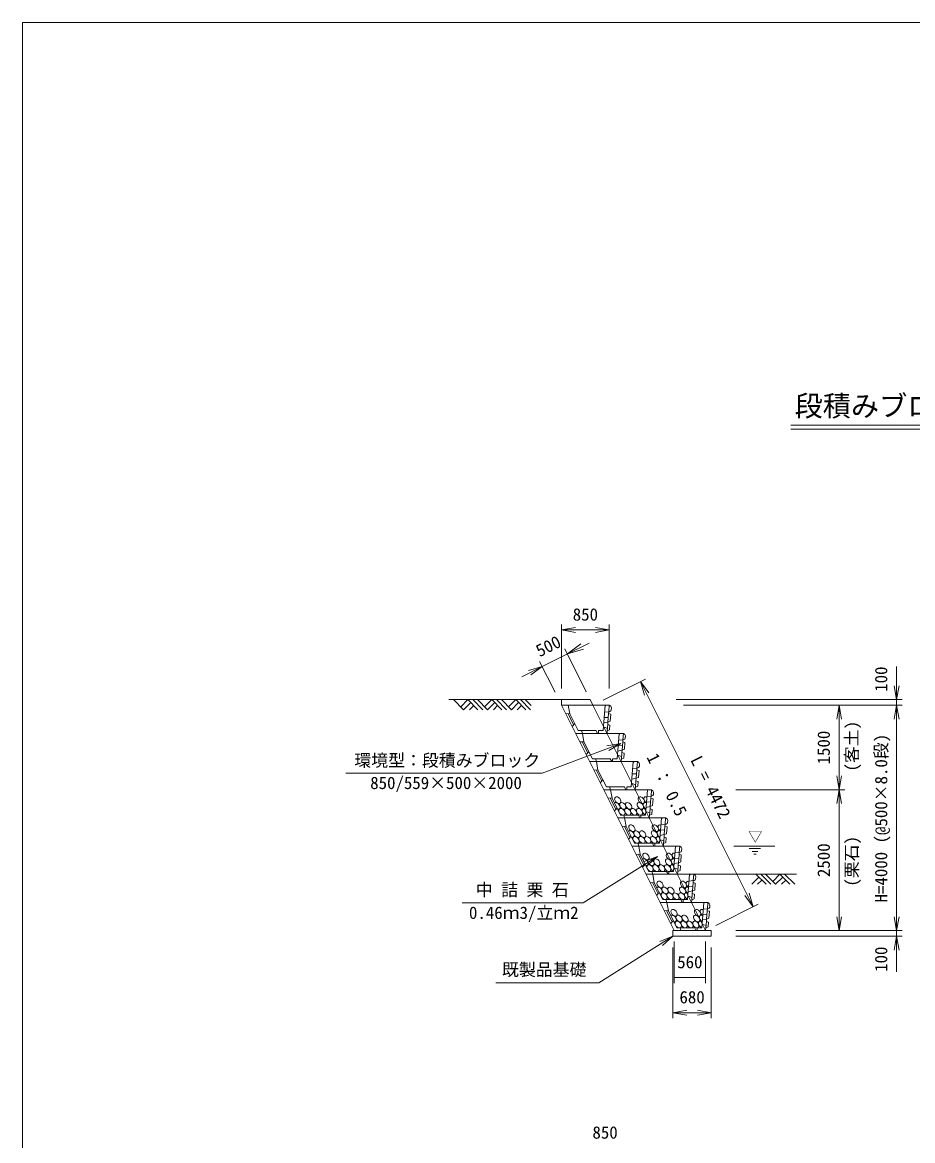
# Model space of a CAD drawing. Units: millimetres, scale not verified. Extents: x 112013 to 192013, y 25079 to 80079.
# Drawn here: x 112013 to 127820, y 60224 to 80079 of the extents above; entities that cross this region are included whole.
import ezdxf
from ezdxf.enums import TextEntityAlignment as Align

# ---------------------------------------------------------------- set-up
doc = ezdxf.new("R2010")
doc.units = ezdxf.units.MM
doc.layers.add('0_2', color=4, linetype='Continuous', lineweight=18)
doc.styles.add('ＭＳ ゴシック-5.0-0.0', font='')
doc.styles.get('ＭＳ ゴシック-5.0-0.0').set_extended_font_data('ＭＳ ゴシック-5.0-0.0')

msp = doc.modelspace()

# ---------------------------------------------------------------- linework, layer by layer
at = {"layer": '0_2', "color": 2}
for p, q in [((112012.695, 80078.844), (192012.695, 80078.844)), ((112012.695, 25078.844), (112012.695, 80078.844)), ((119584.098, 68053.667), (121585.307, 68053.667)), ((122094.324, 68053.667), (121585.307, 68053.667)), ((121585.307, 68053.667), (121585.307, 67953.667)), ((122433.711, 67953.667), (121585.307, 67953.667)), ((123585.307, 63953.667), (121585.307, 67953.667)), ((121705.307, 67953.667), (121732.979, 67803.667)), ((122144.324, 67953.667), (122094.324, 68053.667)), ((122359.772, 67953.667), (122324.324, 67503.667)), ((122374.772, 67953.667), (122358.594, 67938.713)), ((122424.72, 67839.537), (122433.711, 67953.667)), ((121732.979, 67803.667), (121658.45, 67807.382)), ((121800.933, 67606.793), (121701.717, 67805.225)), ((121882.979, 67503.667), (121732.979, 67803.667)), ((122342.878, 67739.204), (122416.385, 67733.718)), ((122424.72, 67839.537), (122350.254, 67832.835)), ((122422.133, 67806.689), (122410.304, 67656.53)), ((122422.133, 67806.689), (122424.72, 67839.537)), ((121820.757, 67628.112), (121773.498, 67577.286)), ((122329.396, 67568.051), (122401.254, 67541.632)), ((122410.304, 67656.53), (122335.18, 67641.478)), ((122406.841, 67612.563), (122398.1, 67501.596)), ((122406.841, 67612.563), (122410.304, 67656.53)), ((122683.711, 67453.667), (121835.307, 67453.667)), ((122201.619, 67503.667), (121882.979, 67503.667)), ((121940.307, 67503.667), (121955.307, 67453.667)), ((121955.307, 67453.667), (121982.979, 67303.667)), ((122201.619, 67503.667), (122226.619, 67453.667)), ((122243.39, 67453.667), (122243.39, 67503.667)), ((122324.324, 67503.667), (122243.39, 67503.667)), ((122394.324, 67453.667), (122398.1, 67501.596)), ((122609.772, 67453.667), (122574.324, 67003.667)), ((122674.72, 67339.537), (122600.254, 67332.835)), ((122624.772, 67453.667), (122608.594, 67438.713)), ((122672.133, 67306.689), (122674.72, 67339.537)), ((122674.72, 67339.537), (122683.711, 67453.667)), ((121982.979, 67303.667), (121908.45, 67307.382)), ((122050.933, 67106.793), (121951.717, 67305.225)), ((122132.979, 67003.667), (121982.979, 67303.667)), ((122070.757, 67128.112), (122023.498, 67077.286)), ((122660.304, 67156.53), (122585.18, 67141.478)), ((122592.878, 67239.204), (122666.385, 67233.718)), ((122656.841, 67112.563), (122648.1, 67001.596)), ((122656.841, 67112.563), (122660.304, 67156.53)), ((122672.133, 67306.689), (122660.304, 67156.53)), ((122933.711, 66953.667), (122085.307, 66953.667)), ((122451.619, 67003.667), (122132.979, 67003.667)), ((122190.307, 67003.667), (122205.307, 66953.667)), ((122205.307, 66953.667), (122232.979, 66803.667)), ((122451.619, 67003.667), (122476.619, 66953.667)), ((122493.39, 66953.667), (122493.39, 67003.667)), ((122574.324, 67003.667), (122493.39, 67003.667)), ((122579.396, 67068.051), (122651.254, 67041.632)), ((122644.324, 66953.667), (122648.1, 67001.596)), ((122859.772, 66953.667), (122824.324, 66503.667)), ((122874.772, 66953.667), (122858.594, 66938.713)), ((122924.72, 66839.537), (122933.711, 66953.667)), ((122232.979, 66803.667), (122158.45, 66807.382)), ((122300.933, 66606.793), (122201.717, 66805.225)), ((122382.979, 66503.667), (122232.979, 66803.667)), ((122842.878, 66739.204), (122916.385, 66733.718)), ((122924.72, 66839.537), (122850.254, 66832.835)), ((122922.133, 66806.689), (122910.304, 66656.53)), ((122922.133, 66806.689), (122924.72, 66839.537)), ((122320.757, 66628.112), (122273.498, 66577.286)), ((122829.396, 66568.051), (122901.254, 66541.632)), ((122910.304, 66656.53), (122835.18, 66641.478)), ((122906.841, 66612.563), (122898.1, 66501.596)), ((122906.841, 66612.563), (122910.304, 66656.53)), ((123183.711, 66453.667), (122335.307, 66453.667)), ((122701.619, 66503.667), (122382.979, 66503.667)), ((122440.307, 66503.667), (122455.307, 66453.667)), ((122455.307, 66453.667), (122482.979, 66303.667)), ((122701.619, 66503.667), (122726.619, 66453.667)), ((122743.39, 66453.667), (122743.39, 66503.667)), ((122824.324, 66503.667), (122743.39, 66503.667)), ((122894.324, 66453.667), (122898.1, 66501.596)), ((123109.772, 66453.667), (123074.324, 66003.667)), ((123174.72, 66339.537), (123100.254, 66332.835)), ((123124.772, 66453.667), (123108.594, 66438.713)), ((123172.133, 66306.689), (123174.72, 66339.537)), ((123174.72, 66339.537), (123183.711, 66453.667)), ((122482.979, 66303.667), (122408.45, 66307.382)), ((122550.933, 66106.793), (122451.717, 66305.225)), ((122632.979, 66003.667), (122482.979, 66303.667)), ((122570.757, 66128.112), (122523.498, 66077.286)), ((123160.304, 66156.53), (123085.18, 66141.478)), ((123092.878, 66239.204), (123166.385, 66233.718)), ((123156.841, 66112.563), (123160.304, 66156.53)), ((123172.133, 66306.689), (123160.304, 66156.53)), ((123433.711, 65953.667), (122585.307, 65953.667)), ((122951.619, 66003.667), (122632.979, 66003.667)), ((122690.307, 66003.667), (122705.307, 65953.667)), ((122705.307, 65953.667), (122732.979, 65803.667)), ((122951.619, 66003.667), (122976.619, 65953.667)), ((122993.39, 65953.667), (122993.39, 66003.667)), ((123074.324, 66003.667), (122993.39, 66003.667)), ((123079.396, 66068.051), (123151.254, 66041.632)), ((123144.324, 65953.667), (123148.1, 66001.596)), ((123156.841, 66112.563), (123148.1, 66001.596)), ((123359.772, 65953.667), (123324.324, 65503.667)), ((123374.772, 65953.667), (123358.594, 65938.713)), ((123424.72, 65839.537), (123433.711, 65953.667)), ((122732.979, 65803.667), (122658.45, 65807.382)), ((122800.933, 65606.793), (122701.717, 65805.225)), ((122882.979, 65503.667), (122732.979, 65803.667)), ((123342.878, 65739.204), (123416.385, 65733.718)), ((123424.72, 65839.537), (123350.254, 65832.835)), ((123422.133, 65806.689), (123410.304, 65656.53)), ((123422.133, 65806.689), (123424.72, 65839.537)), ((122820.757, 65628.112), (122773.498, 65577.286)), ((123329.396, 65568.051), (123401.254, 65541.632)), ((123410.304, 65656.53), (123335.18, 65641.478)), ((123406.841, 65612.563), (123398.1, 65501.596)), ((123406.841, 65612.563), (123410.304, 65656.53)), ((123683.711, 65453.667), (122835.307, 65453.667)), ((123201.619, 65503.667), (122882.979, 65503.667)), ((122940.307, 65503.667), (122955.307, 65453.667)), ((122955.307, 65453.667), (122982.979, 65303.667)), ((123201.619, 65503.667), (123226.619, 65453.667)), ((123243.39, 65453.667), (123243.39, 65503.667)), ((123324.324, 65503.667), (123243.39, 65503.667)), ((123394.324, 65453.667), (123398.1, 65501.596)), ((123609.772, 65453.667), (123574.324, 65003.667)), ((123674.72, 65339.537), (123600.254, 65332.835)), ((123624.772, 65453.667), (123608.594, 65438.713)), ((123672.133, 65306.689), (123674.72, 65339.537)), ((123674.72, 65339.537), (123683.711, 65453.667)), ((122982.979, 65303.667), (122908.45, 65307.382)), ((123050.933, 65106.793), (122951.717, 65305.225)), ((123132.979, 65003.667), (122982.979, 65303.667)), ((123070.757, 65128.112), (123023.498, 65077.286)), ((123660.304, 65156.53), (123585.18, 65141.478)), ((123592.878, 65239.204), (123666.385, 65233.718)), ((123656.841, 65112.563), (123660.304, 65156.53)), ((123672.133, 65306.689), (123660.304, 65156.53)), ((123933.711, 64953.667), (123085.307, 64953.667)), ((123451.619, 65003.667), (123132.979, 65003.667)), ((123190.307, 65003.667), (123205.307, 64953.667)), ((123205.307, 64953.667), (123232.979, 64803.667)), ((123451.619, 65003.667), (123476.619, 64953.667)), ((123493.39, 64953.667), (123493.39, 65003.667)), ((123574.324, 65003.667), (123493.39, 65003.667)), ((123579.396, 65068.051), (123651.254, 65041.632)), ((123644.324, 64953.667), (123648.1, 65001.596)), ((123656.841, 65112.563), (123648.1, 65001.596)), ((123859.772, 64953.667), (123824.324, 64503.667)), ((123874.772, 64953.667), (123858.594, 64938.713)), ((123924.72, 64839.537), (123933.711, 64953.667)), ((123933.711, 64953.667), (125755.499, 64953.667)), ((123232.979, 64803.667), (123158.45, 64807.382)), ((123300.933, 64606.793), (123201.717, 64805.225)), ((123382.979, 64503.667), (123232.979, 64803.667)), ((123842.878, 64739.204), (123916.385, 64733.718)), ((123924.72, 64839.537), (123850.254, 64832.835)), ((123922.133, 64806.689), (123910.304, 64656.53)), ((123922.133, 64806.689), (123924.72, 64839.537)), ((123320.757, 64628.112), (123273.498, 64577.286)), ((123829.396, 64568.051), (123901.254, 64541.632)), ((123910.304, 64656.53), (123835.18, 64641.478)), ((123906.841, 64612.563), (123898.1, 64501.596)), ((123906.841, 64612.563), (123910.304, 64656.53)), ((124183.711, 64453.667), (123335.307, 64453.667)), ((123701.619, 64503.667), (123382.979, 64503.667)), ((123440.307, 64503.667), (123455.307, 64453.667)), ((123455.307, 64453.667), (123482.979, 64303.667)), ((123701.619, 64503.667), (123726.619, 64453.667)), ((123743.39, 64453.667), (123743.39, 64503.667)), ((123824.324, 64503.667), (123743.39, 64503.667)), ((123894.324, 64453.667), (123898.1, 64501.596)), ((124109.772, 64453.667), (124074.324, 64003.667)), ((124174.72, 64339.537), (124100.254, 64332.835)), ((124124.772, 64453.667), (124108.594, 64438.713)), ((124172.133, 64306.689), (124174.72, 64339.537)), ((124174.72, 64339.537), (124183.711, 64453.667)), ((123482.979, 64303.667), (123408.45, 64307.382)), ((123550.933, 64106.793), (123451.717, 64305.225)), ((123632.979, 64003.667), (123482.979, 64303.667)), ((124160.304, 64156.53), (124085.18, 64141.478)), ((124092.878, 64239.204), (124166.385, 64233.718)), ((124156.841, 64112.563), (124160.304, 64156.53)), ((124172.133, 64306.689), (124160.304, 64156.53)), ((123570.757, 64128.112), (123523.498, 64077.286)), ((124244.324, 63953.667), (123564.324, 63953.667)), ((123564.324, 63953.667), (123564.324, 63853.667)), ((123951.619, 64003.667), (123632.979, 64003.667)), ((123690.307, 64003.667), (123705.307, 63953.667)), ((123951.619, 64003.667), (123976.619, 63953.667)), ((123993.39, 63953.667), (123993.39, 64003.667)), ((124074.324, 64003.667), (123993.39, 64003.667)), ((124079.396, 64068.051), (124151.254, 64041.632)), ((124144.324, 63953.667), (124148.1, 64001.596)), ((124156.841, 64112.563), (124148.1, 64001.596)), ((124244.324, 63953.667), (124244.324, 63853.667)), ((124244.324, 63853.667), (123564.324, 63853.667))]:
    msp.add_line(p, q, dxfattribs=at)
at = {"layer": '0_2'}
for p, q in [((125654.74, 72925.667), (132244.509, 72925.667)), ((125654.74, 72855.667), (132244.509, 72855.667)), ((121585.307, 68253.667), (121585.307, 69390.337)), ((121585.307, 69290.337), (121831.509, 69333.749)), ((122433.711, 69290.337), (122187.509, 69333.749)), ((122433.711, 68253.667), (122433.711, 69390.337)), ((121585.307, 69290.337), (121831.509, 69246.925)), ((121585.307, 69290.337), (122433.711, 69290.337)), ((122433.711, 69290.337), (122187.509, 69246.925)), ((122025.03, 68192.255), (121644.13, 68954.056)), ((121688.851, 68864.613), (122077.005, 69058.69)), ((121688.851, 68864.613), (121929.806, 69043.334)), ((121688.851, 68864.613), (121976.4, 68950.144)), ((121470.37, 68183.542), (121196.916, 68730.449)), ((121688.851, 68864.613), (121241.638, 68641.006)), ((121241.638, 68641.006), (120881.533, 68460.954)), ((121241.638, 68641.006), (121002.014, 68569.73)), ((121241.638, 68641.006), (121040.842, 68492.072)), ((127535.499, 68053.667), (127535.499, 68643.188)), ((122323.21, 68043.11), (123077.011, 68420.011)), ((122987.568, 68375.289), (123136.502, 68174.494)), ((122987.568, 68375.289), (123058.844, 68135.665)), ((122987.568, 68375.289), (124987.568, 64375.289)), ((127535.499, 68053.667), (127492.087, 68299.869)), ((127535.499, 68053.667), (127578.911, 68299.869)), ((119668.951, 68053.667), (119847.91, 67874.708)), ((119796.23, 67926.388), (119923.509, 68053.667)), ((119975.189, 68001.987), (119847.91, 67874.708)), ((119923.509, 68053.667), (120102.469, 67874.708)), ((119951.27, 67874.708), (120026.869, 67950.307)), ((120008.362, 68053.667), (120187.321, 67874.708)), ((120093.215, 68053.667), (120272.174, 67874.708)), ((120220.494, 67926.388), (120347.774, 68053.667)), ((120399.453, 68001.987), (120272.174, 67874.708)), ((120347.774, 68053.667), (120526.733, 67874.708)), ((120375.534, 67874.708), (120451.133, 67950.307)), ((120432.626, 68053.667), (120611.585, 67874.708)), ((120517.479, 68053.667), (120696.438, 67874.708)), ((120644.758, 67926.388), (120772.038, 68053.667)), ((120823.718, 68001.987), (120696.438, 67874.708)), ((120772.038, 68053.667), (120950.997, 67874.708)), ((120799.798, 67874.708), (120875.397, 67950.307)), ((120856.89, 68053.667), (121035.85, 67874.708)), ((120941.743, 68053.667), (121045.103, 67950.307)), ((124144.324, 63953.667), (122144.324, 67953.667)), ((122433.711, 67953.667), (122458.773, 67936.08)), ((122458.773, 67936.08), (122470.355, 67909.485)), ((122467.272, 67870.348), (122470.355, 67909.485)), ((123620.239, 68053.667), (127635.499, 68053.667)), ((123751.394, 67953.667), (127635.499, 67953.667)), ((126515.939, 67953.667), (126472.527, 67707.465)), ((126515.939, 67953.667), (126559.351, 67707.465)), ((126515.939, 67953.667), (126515.939, 66453.667)), ((127535.499, 67953.667), (127492.087, 67707.465)), ((127535.499, 68053.667), (127535.499, 67953.667)), ((127535.499, 67953.667), (127578.911, 67707.465)), ((127535.499, 63953.667), (127535.499, 67953.667)), ((122422.133, 67806.689), (122461.356, 67795.249)), ((122441.628, 67843.294), (122424.72, 67839.537)), ((122458.773, 67852.371), (122441.628, 67843.294)), ((122451.713, 67672.843), (122461.356, 67795.249)), ((122467.272, 67870.348), (122458.773, 67852.371)), ((122398.1, 67501.596), (122439.445, 67517.101)), ((122406.841, 67612.563), (122446.025, 67600.637)), ((122451.713, 67672.843), (122410.304, 67656.53)), ((122439.445, 67517.101), (122446.025, 67600.637)), ((122691.628, 67343.294), (122674.72, 67339.537)), ((122683.711, 67453.667), (122708.773, 67436.08)), ((122708.773, 67352.371), (122691.628, 67343.294)), ((122708.773, 67436.08), (122720.355, 67409.485)), ((122717.272, 67370.348), (122708.773, 67352.371)), ((122717.272, 67370.348), (122720.355, 67409.485)), ((122638.404, 67277.671), (121241.8, 66749.624)), ((122638.404, 67277.671), (122392.76, 67231.206)), ((122638.404, 67277.671), (122423.466, 67149.993)), ((122656.841, 67112.563), (122696.025, 67100.637)), ((122701.713, 67172.843), (122660.304, 67156.53)), ((122672.133, 67306.689), (122711.356, 67295.249)), ((122701.713, 67172.843), (122711.356, 67295.249)), ((122648.1, 67001.596), (122689.445, 67017.101)), ((122689.445, 67017.101), (122696.025, 67100.637)), ((122933.711, 66953.667), (122958.773, 66936.08)), ((122958.773, 66936.08), (122970.355, 66909.485)), ((117758.225, 66749.624), (121241.8, 66749.624)), ((122922.133, 66806.689), (122961.356, 66795.249)), ((122941.628, 66843.294), (122924.72, 66839.537)), ((122958.773, 66852.371), (122941.628, 66843.294)), ((122951.713, 66672.843), (122961.356, 66795.249)), ((122967.272, 66870.348), (122958.773, 66852.371)), ((122967.272, 66870.348), (122970.355, 66909.485)), ((122898.1, 66501.596), (122939.445, 66517.101)), ((122906.841, 66612.563), (122946.025, 66600.637)), ((122951.713, 66672.843), (122910.304, 66656.53)), ((122939.445, 66517.101), (122946.025, 66600.637)), ((126515.939, 66453.667), (126472.527, 66699.869)), ((126515.939, 66453.667), (126559.351, 66699.869)), ((123191.628, 66343.294), (123174.72, 66339.537)), ((123183.711, 66453.667), (123208.773, 66436.08)), ((123208.773, 66352.371), (123191.628, 66343.294)), ((123208.773, 66436.08), (123220.355, 66409.485)), ((123217.272, 66370.348), (123208.773, 66352.371)), ((123217.272, 66370.348), (123220.355, 66409.485)), ((124678.35, 66453.667), (126615.939, 66453.667)), ((126515.939, 66453.667), (126472.527, 66207.465)), ((126515.939, 66453.667), (126559.351, 66207.465)), ((126515.939, 66453.667), (126515.939, 63953.667)), ((123201.713, 66172.843), (123160.304, 66156.53)), ((123172.133, 66306.689), (123211.356, 66295.249)), ((123201.713, 66172.843), (123211.356, 66295.249)), ((123148.1, 66001.596), (123189.445, 66017.101)), ((123156.841, 66112.563), (123196.025, 66100.637)), ((123189.445, 66017.101), (123196.025, 66100.637)), ((123433.711, 65953.667), (123458.773, 65936.08)), ((123458.773, 65936.08), (123470.355, 65909.485)), ((123422.133, 65806.689), (123461.356, 65795.249)), ((123441.628, 65843.294), (123424.72, 65839.537)), ((123458.773, 65852.371), (123441.628, 65843.294)), ((123451.713, 65672.843), (123461.356, 65795.249)), ((123467.272, 65870.348), (123458.773, 65852.371)), ((123467.272, 65870.348), (123470.355, 65909.485)), ((123406.841, 65612.563), (123446.025, 65600.637)), ((123451.713, 65672.843), (123410.304, 65656.53)), ((123439.445, 65517.101), (123446.025, 65600.637)), ((123398.1, 65501.596), (123439.445, 65517.101)), ((123691.628, 65343.294), (123674.72, 65339.537)), ((123683.711, 65453.667), (123708.773, 65436.08)), ((123708.773, 65352.371), (123691.628, 65343.294)), ((123708.773, 65436.08), (123720.355, 65409.485)), ((123717.272, 65370.348), (123708.773, 65352.371)), ((123717.272, 65370.348), (123720.355, 65409.485)), ((125373.708, 65453.667), (124644.324, 65453.667)), ((124919.959, 65407.835), (125119.959, 65407.835)), ((124969.959, 65357.835), (125069.959, 65357.835)), ((123287.45, 65271.531), (121969.443, 64444.179)), ((123287.45, 65271.531), (123055.847, 65177.403)), ((123287.45, 65271.531), (123102.007, 65103.867)), ((123701.713, 65172.843), (123660.304, 65156.53)), ((123672.133, 65306.689), (123711.356, 65295.249)), ((123701.713, 65172.843), (123711.356, 65295.249)), ((124999.959, 65307.835), (125039.959, 65307.835)), ((123648.1, 65001.596), (123689.445, 65017.101)), ((123656.841, 65112.563), (123696.025, 65100.637)), ((123689.445, 65017.101), (123696.025, 65100.637)), ((123933.711, 64953.667), (123958.773, 64936.08)), ((123958.773, 64936.08), (123970.355, 64909.485)), ((125037.791, 64953.667), (125216.75, 64774.708)), ((125122.644, 64953.667), (125301.603, 64774.708)), ((125207.496, 64953.667), (125386.456, 64774.708)), ((125334.776, 64826.388), (125462.055, 64953.667)), ((125462.055, 64953.667), (125641.014, 64774.708)), ((125546.908, 64953.667), (125725.867, 64774.708)), ((123922.133, 64806.689), (123961.356, 64795.249)), ((123941.628, 64843.294), (123924.72, 64839.537)), ((123958.773, 64852.371), (123941.628, 64843.294)), ((123951.713, 64672.843), (123961.356, 64795.249)), ((123967.272, 64870.348), (123958.773, 64852.371)), ((123967.272, 64870.348), (123970.355, 64909.485)), ((125089.471, 64901.987), (124962.191, 64774.708)), ((125065.551, 64774.708), (125141.151, 64850.307)), ((125513.735, 64901.987), (125386.456, 64774.708)), ((125489.815, 64774.708), (125565.415, 64850.307)), ((123906.841, 64612.563), (123946.025, 64600.637)), ((123951.713, 64672.843), (123910.304, 64656.53)), ((123939.445, 64517.101), (123946.025, 64600.637)), ((124987.568, 64375.289), (124838.635, 64576.084)), ((124987.568, 64375.289), (124916.293, 64614.913)), ((121969.443, 64444.179), (119820.821, 64444.18)), ((123898.1, 64501.596), (123939.445, 64517.101)), ((124191.628, 64343.294), (124174.72, 64339.537)), ((124183.711, 64453.667), (124208.773, 64436.08)), ((124208.773, 64352.371), (124191.628, 64343.294)), ((124208.773, 64436.08), (124220.355, 64409.485)), ((124217.272, 64370.348), (124208.773, 64352.371)), ((124217.272, 64370.348), (124220.355, 64409.485)), ((125077.011, 64420.011), (124323.21, 64043.11)), ((124201.713, 64172.843), (124160.304, 64156.53)), ((124172.133, 64306.689), (124211.356, 64295.249)), ((124201.713, 64172.843), (124211.356, 64295.249)), ((126515.939, 63953.667), (126472.527, 64199.869)), ((126515.939, 63953.667), (126559.351, 64199.869)), ((127535.499, 63953.667), (127492.087, 64199.869)), ((127535.499, 63953.667), (127578.911, 64199.869)), ((124148.1, 64001.596), (124189.445, 64017.101)), ((124156.841, 64112.563), (124196.025, 64100.637)), ((124189.445, 64017.101), (124196.025, 64100.637)), ((124678.35, 63953.667), (127635.499, 63953.667)), ((127535.499, 63953.667), (127535.499, 63853.667)), ((123564.324, 63853.667), (122246.318, 63026.315)), ((123564.324, 63853.667), (123332.721, 63759.539)), ((123564.324, 63853.667), (123378.882, 63686.003)), ((123585.307, 63018.016), (123585.307, 63757.471)), ((124144.324, 63018.016), (124144.324, 63757.471)), ((124678.35, 63853.667), (127635.499, 63853.667)), ((127535.499, 63853.667), (127492.087, 63607.465)), ((127535.499, 63853.667), (127492.087, 63607.465)), ((127535.499, 63853.667), (127535.499, 63290.664)), ((127535.499, 63853.667), (127578.911, 63607.465)), ((127535.499, 63853.667), (127535.499, 63220.332)), ((127535.499, 63853.667), (127578.911, 63607.465)), ((123564.324, 62395.358), (123564.324, 63653.667)), ((124244.324, 62395.358), (124244.324, 63653.667)), ((122246.318, 63026.315), (120417.319, 63026.316)), ((124144.324, 63118.016), (123585.307, 63118.016)), ((123564.324, 62495.358), (123810.526, 62538.77)), ((123564.324, 62495.358), (123810.526, 62451.945)), ((123564.324, 62495.358), (124244.324, 62495.358)), ((124244.324, 62495.358), (123998.122, 62538.77)), ((124244.324, 62495.358), (123998.122, 62451.945))]:
    msp.add_line(p, q, dxfattribs=at)
for centre in [(122584.911, 66270.268), (123000.917, 66270.268), (122658.259, 66062.656), (122673.586, 66166.462), (122762.26, 66062.656), (122777.587, 66166.462), (122866.262, 66062.656), (122970.264, 66062.656), (122985.591, 66166.462), (122834.911, 65770.268), (122923.586, 65666.462), (123027.587, 65666.462), (123235.591, 65666.462), (123250.917, 65770.268), (122908.259, 65562.656), (123012.26, 65562.656), (123116.262, 65562.656), (123220.264, 65562.656), (123084.911, 65270.268), (123500.917, 65270.268), (123158.259, 65062.656), (123173.586, 65166.462), (123262.26, 65062.656), (123277.587, 65166.462), (123366.262, 65062.656), (123470.264, 65062.656), (123485.591, 65166.462), (123334.911, 64770.268), (123423.586, 64666.462), (123527.587, 64666.462), (123735.591, 64666.462), (123750.917, 64770.268), (123408.259, 64562.656), (123512.26, 64562.656), (123616.262, 64562.656), (123720.264, 64562.656), (123584.911, 64270.268), (124000.917, 64270.268), (123673.586, 64166.462), (123777.587, 64166.462), (123985.591, 64166.462), (123658.259, 64062.656), (123762.26, 64062.656), (123866.262, 64062.656), (123970.264, 64062.656)]:
    msp.add_ellipse(centre, major_axis=(43.833, -52.238), ratio=0.670189, dxfattribs=at)
for centre, start_param, end_param in [((123104.919, 66270.268), 2.33534087, 5.14478347), ((122569.584, 66166.462), 5.592594097, 9.430578771), ((123074.265, 66062.656), 2.153459265, 5.392031676), ((123089.592, 66166.462), 2.211392593, 5.203258552), ((122819.584, 65666.462), 5.592594097, 9.430578771), ((123339.592, 65666.462), 2.211392593, 5.203258552), ((123354.919, 65770.268), 2.33534087, 5.14478347), ((123324.265, 65562.656), 2.153459265, 5.392031676), ((123604.919, 65270.268), 2.33534087, 5.14478347), ((123069.584, 65166.462), 5.592594097, 9.430578771), ((123574.265, 65062.656), 2.153459265, 5.392031676), ((123589.592, 65166.462), 2.211392593, 5.203258552), ((123319.584, 64666.462), 5.592594097, 9.430578771), ((123839.592, 64666.462), 2.211392593, 5.203258552), ((123854.919, 64770.268), 2.33534087, 5.14478347), ((123824.265, 64562.656), 2.153459265, 5.392031676), ((124104.919, 64270.268), 2.33534087, 5.14478347), ((123569.584, 64166.462), 5.592594097, 9.430578771), ((124089.592, 64166.462), 2.211392593, 5.203258552), ((124074.265, 64062.656), 2.153459265, 5.392031676)]:
    msp.add_ellipse(centre, major_axis=(43.833, -52.238), ratio=0.670189, start_param=start_param, end_param=end_param, dxfattribs=at)

# ---------------------------------------------------------------- texts
at = {"layer": '0_2', "color": 7, "style": 'ＭＳ ゴシック-5.0-0.0'}
for s, height, p in [('段積みブロック：標準断面図', 366.6, (125724.41, 72975.667)), ('850', 219.9, (121784.509, 69390.337)), ('環境型：段積みブロック', 219.9, (117906.919, 66799.694)), ('850/559×500×2000', 219.9, (118188.821, 66399.747)), ('▽', 183.3, (124900.825, 65473.972)), ('中 詰 栗 石', 219.9, (120064, 64502.9)), ('0.46ｍ3/立ｍ2', 219.9, (119942.298, 64094.302)), ('既製品基礎', 219.9, (120528.658, 63085.036)), ('560', 219.9, (123639.816, 63218.016)), ('680', 219.9, (123679.324, 62595.358)), ('850', 219.9, (122134.509, 60192.552))]:
    msp.add_text(s, height=height, dxfattribs=at).set_placement(p, align=Align.BOTTOM_LEFT)
for s, rotation, p in [('500', 26.565, (121228.028, 68746.005)), ('100', 90, (127435.499, 68193.188)), ('(客土)', 90, (126912.55, 66777.479)), ('1500', 90, (126415.939, 66903.667)), ('H=4000 (@500×8.0段)', 90, (127435.499, 64453.667)), ('1 ： 0.5', 296.565, (123031.385, 67001.842)), ('L = 4472', 296.565, (123808.683, 66956.667)), ('(栗石)', 90, (126912.55, 64733.954)), ('2500', 90, (126415.939, 64903.667)), ('100', 90, (127435.499, 63220.332))]:
    msp.add_text(s, height=219.9, rotation=rotation, dxfattribs=at).set_placement(p, align=Align.BOTTOM_LEFT)

doc.saveas('drawing.dxf')
